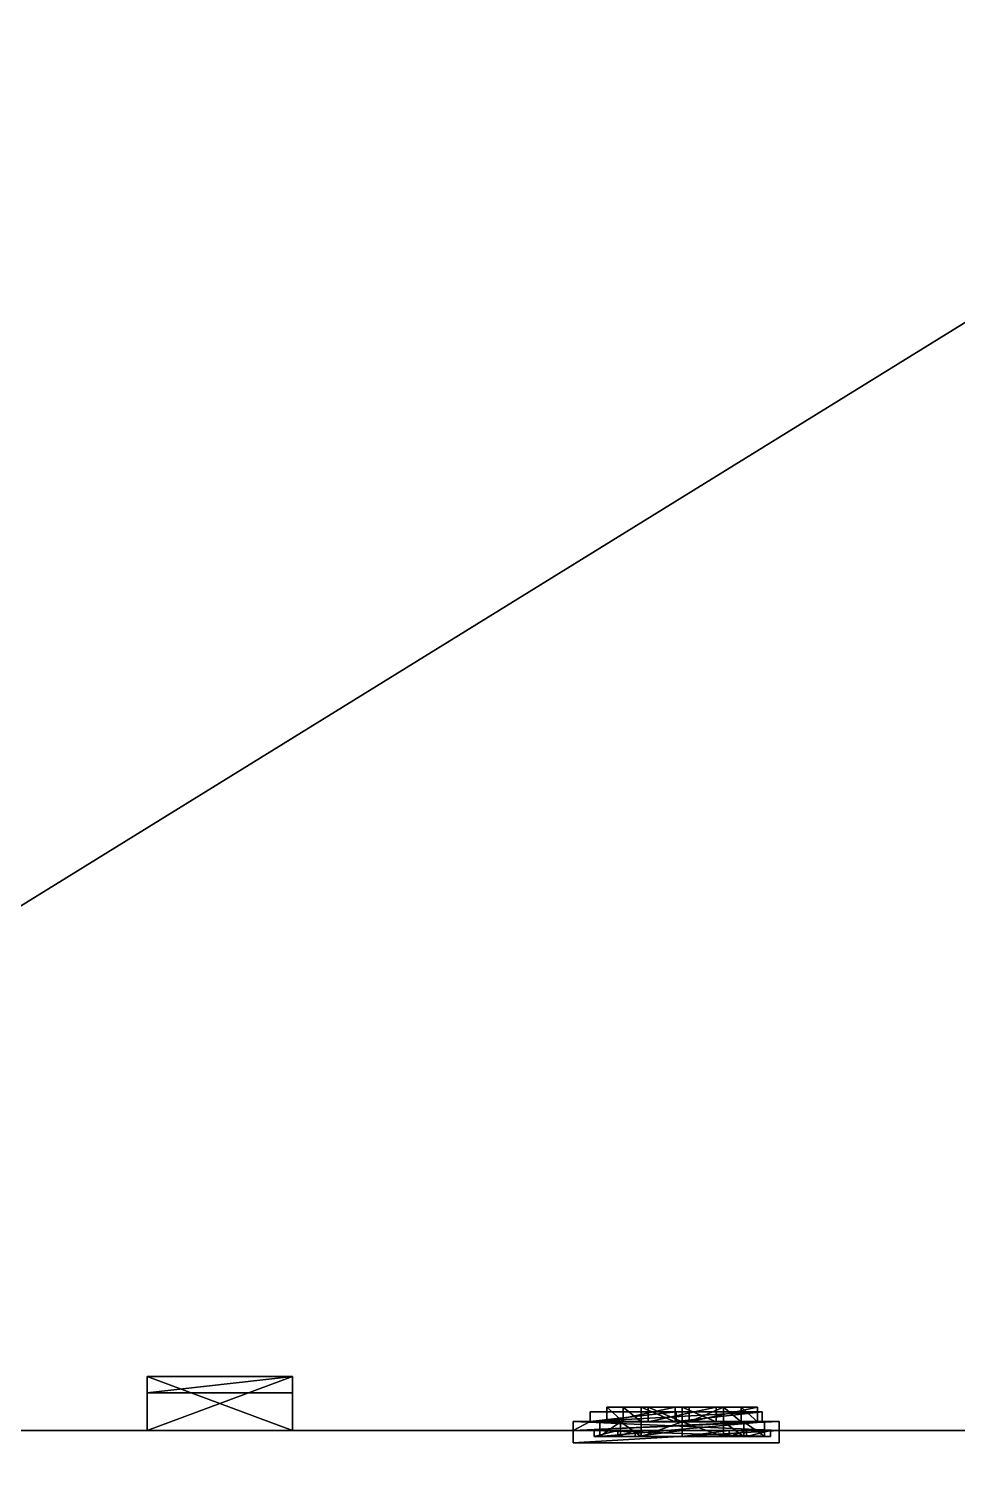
# Model space of a CAD drawing. Header units: metres. Extents: x -124 to 108, y 0 to 201.
# Drawn here: x 61.75 to 65.25, y 70.08 to 75.55 of the extents above; entities that cross this region are included whole.
import ezdxf

# ---------------------------------------------------------------- set-up
doc = ezdxf.new("R2010")
doc.units = ezdxf.units.M
doc.layers.get('0').update_dxf_attribs({"true_color": 0xff5454})

# ---------------------------------------------------------------- blocks, each defined once
blk = doc.blocks.new('window_i')
for p, q in [((0.3326, 1.5005, 0.0217), (0.1553, 1.3478, 0.0217)), ((0.3326, 1.5005), (0.1553, 1.3478)), ((0.5099, 1.3478, 0.0217), (0.3326, 1.5005, 0.0217)), ((0.5099, 1.3478), (0.3326, 1.5005)), ((0.3326, 1.5005), (0.3326, 1.5005, 0.0217)), ((0.1773, 1.3377, 0.0217), (0.3326, 1.4714, 0.0217)), ((0.1773, 1.3377, -0.0332), (0.3326, 1.4714, -0.0332)), ((0.3326, 1.4364, -0.0881), (0.2038, 1.3256, -0.0881)), ((0.3326, 1.4364, -0.0332), (0.2038, 1.3256, -0.0332)), ((0.3326, 1.4714, 0.0217), (0.4879, 1.3377, 0.0217)), ((0.3326, 1.4714, 0.0217), (0.3326, 1.4714, -0.0332)), ((0.3326, 1.4714, -0.0332), (0.4879, 1.3377, -0.0332)), ((0.4614, 1.3256, -0.0332), (0.3326, 1.4364, -0.0332)), ((0.3326, 1.4364, -0.0332), (0.3326, 1.4364, -0.0881)), ((0.4614, 1.3256, -0.0881), (0.3326, 1.4364, -0.0881)), ((0.1553, 1.3478, 0.0217), (0.1553, 1.1242, 0.0217)), ((0.1553, 1.3478), (0.1553, 1.1242)), ((0.1553, 1.3478), (0.1553, 1.3478, 0.0217)), ((0.1773, 1.3377, 0.0217), (0.1773, 1.1022, 0.0217)), ((0.1773, 1.3377, 0.0217), (0.1773, 1.3377, -0.0332)), ((0.1773, 1.3377, -0.0332), (0.1773, 1.1022, -0.0332)), ((0.2038, 1.3256, -0.0881), (0.2038, 1.1287, -0.0881)), ((0.2038, 1.3256, -0.0332), (0.2038, 1.1287, -0.0332)), ((0.2038, 1.3256, -0.0332), (0.2038, 1.3256, -0.0881)), ((0.4614, 1.3256, -0.0332), (0.4614, 1.3256, -0.0881)), ((0.4614, 1.1287, -0.0332), (0.4614, 1.3256, -0.0332)), ((0.4614, 1.1287, -0.0881), (0.4614, 1.3256, -0.0881)), ((0.4879, 1.1022, 0.0217), (0.4879, 1.3377, 0.0217)), ((0.4879, 1.3377, 0.0217), (0.4879, 1.3377, -0.0332)), ((0.4879, 1.1022, -0.0332), (0.4879, 1.3377, -0.0332)), ((0.5099, 1.1242, 0.0217), (0.5099, 1.3478, 0.0217)), ((0.5099, 1.1242), (0.5099, 1.3478)), ((0.5099, 1.3478), (0.5099, 1.3478, 0.0217)), ((0.0905, 1.1242), (0, 1.0337)), ((0.0905, 1.1242, 0.0217), (0, 1.0337, 0.0217)), ((0.0997, 1.1022, 0.0217), (0.022, 1.0246, 0.0217)), ((0.0997, 1.1022, -0.0332), (0.022, 1.0246, -0.0332)), ((0.0905, 1.1242), (0.0905, 1.1242, 0.0217)), ((0.1553, 1.1242), (0.0905, 1.1242)), ((0.1553, 1.1242, 0.0217), (0.0905, 1.1242, 0.0217)), ((0.1773, 1.1022, 0.0217), (0.0997, 1.1022, 0.0217)), ((0.1773, 1.1022, -0.0332), (0.0997, 1.1022, -0.0332)), ((0.0997, 1.1022, 0.0217), (0.0997, 1.1022, -0.0332)), ((0.1553, 1.1242), (0.1553, 1.1242, 0.0217)), ((0.1773, 1.1022, 0.0217), (0.1773, 1.1022, -0.0332)), ((0.2038, 1.1287, -0.0332), (0.4614, 1.1287, -0.0332)), ((0.2038, 1.1287, -0.0881), (0.4614, 1.1287, -0.0881)), ((0.2038, 1.1287, -0.0332), (0.2038, 1.1287, -0.0881)), ((0.4614, 1.1287, -0.0332), (0.4614, 1.1287, -0.0881)), ((0.5656, 1.1022, 0.0217), (0.4879, 1.1022, 0.0217)), ((0.4879, 1.1022, 0.0217), (0.4879, 1.1022, -0.0332)), ((0.5656, 1.1022, -0.0332), (0.4879, 1.1022, -0.0332)), ((0.5747, 1.1242, 0.0217), (0.5099, 1.1242, 0.0217)), ((0.5099, 1.1242), (0.5099, 1.1242, 0.0217)), ((0.5747, 1.1242), (0.5099, 1.1242)), ((0.5656, 1.1022, 0.0217), (0.6432, 1.0246, 0.0217)), ((0.5656, 1.1022, 0.0217), (0.5656, 1.1022, -0.0332)), ((0.5656, 1.1022, -0.0332), (0.6432, 1.0246, -0.0332)), ((0.6652, 1.0337, 0.0217), (0.5747, 1.1242, 0.0217)), ((0.5747, 1.1242), (0.5747, 1.1242, 0.0217)), ((0.6652, 1.0337), (0.5747, 1.1242)), ((0.1106, 1.0757, -0.0881), (0.0485, 1.0136, -0.0881)), ((0.1106, 1.0757, -0.0332), (0.0485, 1.0136, -0.0332)), ((0.1773, 1.0757, -0.0332), (0.1106, 1.0757, -0.0332)), ((0.1106, 1.0757, -0.0332), (0.1106, 1.0757, -0.0881)), ((0.1773, 1.0757, -0.0881), (0.1106, 1.0757, -0.0881)), ((0.1773, 1.0757, -0.0332), (0.1773, 1.0757, -0.0881)), ((0.3061, 1.0757, -0.0881), (0.1773, 1.0757, -0.0881)), ((0.3061, 1.0757, -0.0332), (0.1773, 1.0757, -0.0332)), ((0.3061, 0.1236, -0.0881), (0.3061, 1.0757, -0.0881)), ((0.3061, 1.0757, -0.0332), (0.3061, 1.0757, -0.0881)), ((0.3061, 0.1236, -0.0332), (0.3061, 1.0757, -0.0332)), ((0.3591, 1.0757, -0.0881), (0.3591, 0.1236, -0.0881)), ((0.3591, 1.0757, -0.0332), (0.3591, 1.0757, -0.0881)), ((0.4879, 1.0757, -0.0881), (0.3591, 1.0757, -0.0881)), ((0.4879, 1.0757, -0.0332), (0.3591, 1.0757, -0.0332)), ((0.5546, 1.0757, -0.0881), (0.4879, 1.0757, -0.0881)), ((0.4879, 1.0757, -0.0332), (0.4879, 1.0757, -0.0881)), ((0.5546, 1.0757, -0.0332), (0.4879, 1.0757, -0.0332)), ((0.6167, 1.0136, -0.0332), (0.5546, 1.0757, -0.0332)), ((0.5546, 1.0757, -0.0332), (0.5546, 1.0757, -0.0881)), ((0.6167, 1.0136, -0.0881), (0.5546, 1.0757, -0.0881)), ((0, 1.0337), (0, 1.0337, 0.0217)), ((0, 1.0337, 0.0217), (0, 0, 0.0217)), ((0, 1.0337), (0, 0)), ((0.022, 1.0246, 0.0217), (0.022, 0.0971, 0.0217)), ((0.022, 1.0246, 0.0217), (0.022, 1.0246, -0.0332)), ((0.022, 1.0246, -0.0332), (0.022, 0.0971, -0.0332)), ((0.0485, 1.0136, -0.0881), (0.0485, 0.1236, -0.0881)), ((0.0485, 1.0136, -0.0332), (0.0485, 1.0136, -0.0881)), ((0.0485, 1.0136, -0.0332), (0.0485, 0.1236, -0.0332)), ((0.6167, 1.0136, -0.0332), (0.6167, 1.0136, -0.0881)), ((0.6167, 0.1236, -0.0332), (0.6167, 1.0136, -0.0332)), ((0.6167, 0.1236, -0.0881), (0.6167, 1.0136, -0.0881)), ((0.6432, 0.0971, 0.0217), (0.6432, 1.0246, 0.0217)), ((0.6432, 1.0246, 0.0217), (0.6432, 1.0246, -0.0332)), ((0.6432, 0.0971, -0.0332), (0.6432, 1.0246, -0.0332)), ((0.6652, 0, 0.0217), (0.6652, 1.0337, 0.0217)), ((0.6652, 0), (0.6652, 1.0337)), ((0.6652, 1.0337), (0.6652, 1.0337, 0.0217)), ((0.0485, 0.1236, -0.0881), (0.3061, 0.1236, -0.0881)), ((0.0485, 0.1236, -0.0332), (0.3061, 0.1236, -0.0332)), ((0.0485, 0.1236, -0.0332), (0.0485, 0.1236, -0.0881)), ((0.3061, 0.1236, -0.0332), (0.3061, 0.1236, -0.0881)), ((0.3591, 0.1236, -0.0332), (0.3591, 0.1236, -0.0881)), ((0.3591, 0.1236, -0.0881), (0.6167, 0.1236, -0.0881)), ((0.3591, 0.1236, -0.0332), (0.6167, 0.1236, -0.0332)), ((0.6167, 0.1236, -0.0332), (0.6167, 0.1236, -0.0881)), ((0.022, 0.0971, 0.0217), (0.6432, 0.0971, 0.0217)), ((0.022, 0.0971, 0.0217), (0.022, 0.0971, -0.0332)), ((0.022, 0.0971, -0.0332), (0.6432, 0.0971, -0.0332)), ((0.6432, 0.0971, 0.0217), (0.6432, 0.0971, -0.0332)), ((0, 0, 0.0217), (0.6652, 0, 0.0217)), ((0, 0), (0, 0, 0.0217)), ((0, 0), (0.6652, 0)), ((0.6652, 0), (0.6652, 0, 0.0217))]:
    blk.add_line(p, q)
at = {"color": 29, "true_color": 0x423123}
blk.add_line((0.3591, 1.0757, -0.0332), (0.3591, 0.1236, -0.0332), dxfattribs=at)
at = {"color": 45, "true_color": 0xaa8f5f}
mesh = blk.add_polyface(dxfattribs=at)
corners = [(0, 0, 0.0217), (0.022, 0.0971, 0.0217), (0, 1.0337, 0.0217), (0.6652, 0, 0.0217), (0.6432, 0.0971, 0.0217), (0.6432, 1.0246, 0.0217), (0.4879, 1.1022, 0.0217), (0.5099, 1.1242, 0.0217), (0.4879, 1.3377, 0.0217), (0.5656, 1.1022, 0.0217), (0.5747, 1.1242, 0.0217), (0.6652, 1.0337, 0.0217), (0.022, 1.0246, 0.0217), (0.0905, 1.1242, 0.0217), (0.0997, 1.1022, 0.0217), (0.1553, 1.1242, 0.0217), (0.1773, 1.1022, 0.0217), (0.1553, 1.3478, 0.0217), (0.1773, 1.3377, 0.0217), (0.3326, 1.5005, 0.0217), (0.3326, 1.4714, 0.0217), (0.5099, 1.3478, 0.0217)]
mesh.append_faces([[corners[k] for k in face] for face in [(0, 1, 2), (1, 3, 4), (4, 3, 5), (6, 7, 8), (7, 9, 10), (10, 5, 11), (11, 5, 3), (2, 12, 13), (12, 2, 1), (13, 14, 15), (15, 16, 17), (17, 18, 19), (19, 8, 21), (21, 8, 7)]], dxfattribs={"vtx0": -1, "vtx1": -1, "color": 45})
mesh.append_faces([[corners[k] for k in face] for face in [(1, 0, 3), (7, 6, 9), (10, 9, 5), (13, 12, 14), (15, 14, 16), (17, 16, 18), (19, 18, 20), (19, 20, 8)]], dxfattribs={"vtx0": -1, "vtx2": -1, "color": 45})
mesh = blk.add_polyface(dxfattribs=at)
corners = [(0.1553, 1.3478, 0.0217), (0.3326, 1.5005), (0.1553, 1.3478), (0.3326, 1.5005, 0.0217)]
mesh.append_faces([[corners[k] for k in face] for face in [(0, 1, 2), (1, 0, 3)]], dxfattribs={"vtx0": -1, "color": 45})
mesh = blk.add_polyface(dxfattribs=at)
corners = [(0.3326, 1.5005, 0.0217), (0.5099, 1.3478), (0.3326, 1.5005), (0.5099, 1.3478, 0.0217)]
mesh.append_faces([[corners[k] for k in face] for face in [(0, 1, 2), (1, 0, 3)]], dxfattribs={"vtx0": -1, "color": 45})
at = {"color": 29, "true_color": 0x423123}
mesh = blk.add_polyface(dxfattribs=at)
corners = [(0.0485, 1.0136, -0.0332), (0.0997, 1.1022, -0.0332), (0.022, 1.0246, -0.0332), (0.1106, 1.0757, -0.0332), (0.1773, 1.1022, -0.0332), (0.1773, 1.0757, -0.0332), (0.3061, 1.0757, -0.0332), (0.2038, 1.1287, -0.0332), (0.1773, 1.3377, -0.0332), (0.4614, 1.1287, -0.0332), (0.3591, 1.0757, -0.0332), (0.3591, 0.1236, -0.0332), (0.4879, 1.0757, -0.0332), (0.4614, 1.3256, -0.0332), (0.022, 0.0971, -0.0332), (0.0485, 0.1236, -0.0332), (0.6432, 0.0971, -0.0332), (0.3061, 0.1236, -0.0332), (0.6167, 0.1236, -0.0332), (0.6167, 1.0136, -0.0332), (0.5546, 1.0757, -0.0332), (0.4879, 1.1022, -0.0332), (0.5656, 1.1022, -0.0332), (0.6432, 1.0246, -0.0332), (0.2038, 1.3256, -0.0332), (0.3326, 1.4714, -0.0332), (0.3326, 1.4364, -0.0332), (0.4879, 1.3377, -0.0332)]
mesh.append_faces([[corners[k] for k in face] for face in [(1, 3, 4), (4, 7, 8), (7, 6, 9), (10, 6, 11), (9, 12, 13), (14, 15, 2), (15, 16, 17), (17, 11, 6), (11, 16, 18), (18, 16, 19), (20, 21, 12), (21, 20, 22), (22, 19, 23), (23, 19, 16), (8, 24, 25), (24, 8, 7), (25, 13, 27), (27, 12, 21)]], dxfattribs={"vtx0": -1, "vtx1": -1, "color": 29})
mesh.append_faces([[corners[k] for k in face] for face in [(4, 6, 7), (9, 6, 10), (17, 16, 11), (27, 13, 12)]], dxfattribs={"vtx0": -1, "vtx1": -1, "vtx2": -1, "color": 29})
mesh.append_faces([[corners[k] for k in face] for face in [(0, 1, 2), (1, 0, 3), (4, 3, 5), (4, 5, 6), (9, 10, 12), (15, 14, 16), (2, 15, 0), (22, 20, 19), (25, 24, 26), (25, 26, 13)]], dxfattribs={"vtx0": -1, "vtx2": -1, "color": 29})
at = {"color": 45, "true_color": 0xaa8f5f}
mesh = blk.add_polyface(dxfattribs=at)
corners = [(0.3326, 1.4714, -0.0332), (0.1773, 1.3377, 0.0217), (0.1773, 1.3377, -0.0332), (0.3326, 1.4714, 0.0217)]
mesh.append_faces([[corners[k] for k in face] for face in [(0, 1, 2), (1, 0, 3)]], dxfattribs={"vtx0": -1, "color": 45})
at = {"color": 28, "true_color": 0x130f0a}
mesh = blk.add_polyface(dxfattribs=at)
corners = [(0.4614, 1.1287, -0.0881), (0.2038, 1.3256, -0.0881), (0.2038, 1.1287, -0.0881), (0.3326, 1.4364, -0.0881), (0.4614, 1.3256, -0.0881)]
mesh.append_faces([[corners[k] for k in face] for face in [(0, 1, 2), (3, 0, 4)]], dxfattribs={"vtx0": -1, "color": 28})
mesh.append_faces([[corners[k] for k in face] for face in [(1, 0, 3)]], dxfattribs={"vtx0": -1, "vtx1": -1, "color": 28})
at = {"color": 29, "true_color": 0x423123}
mesh = blk.add_polyface(dxfattribs=at)
corners = [(0.3326, 1.4364, -0.0332), (0.2038, 1.3256, -0.0881), (0.3326, 1.4364, -0.0881), (0.2038, 1.3256, -0.0332)]
mesh.append_faces([[corners[k] for k in face] for face in [(0, 1, 2), (1, 0, 3)]], dxfattribs={"vtx0": -1, "color": 29})
at = {"color": 45, "true_color": 0xaa8f5f}
mesh = blk.add_polyface(dxfattribs=at)
corners = [(0.4879, 1.3377, 0.0217), (0.3326, 1.4714, -0.0332), (0.4879, 1.3377, -0.0332), (0.3326, 1.4714, 0.0217)]
mesh.append_faces([[corners[k] for k in face] for face in [(0, 1, 2), (1, 0, 3)]], dxfattribs={"vtx0": -1, "color": 45})
at = {"color": 29, "true_color": 0x423123}
mesh = blk.add_polyface(dxfattribs=at)
corners = [(0.4614, 1.3256, -0.0332), (0.3326, 1.4364, -0.0881), (0.4614, 1.3256, -0.0881), (0.3326, 1.4364, -0.0332)]
mesh.append_faces([[corners[k] for k in face] for face in [(0, 1, 2), (1, 0, 3)]], dxfattribs={"vtx0": -1, "color": 29})
at = {"color": 45, "true_color": 0xaa8f5f}
mesh = blk.add_polyface(dxfattribs=at)
corners = [(0.1553, 1.3478, 0.0217), (0.1553, 1.1242), (0.1553, 1.1242, 0.0217), (0.1553, 1.3478)]
mesh.append_faces([[corners[k] for k in face] for face in [(0, 1, 2), (1, 0, 3)]], dxfattribs={"vtx0": -1, "color": 45})
mesh = blk.add_polyface(dxfattribs=at)
corners = [(0.1773, 1.3377, -0.0332), (0.1773, 1.1022, 0.0217), (0.1773, 1.1022, -0.0332), (0.1773, 1.3377, 0.0217)]
mesh.append_faces([[corners[k] for k in face] for face in [(0, 1, 2), (1, 0, 3)]], dxfattribs={"vtx0": -1, "color": 45})
at = {"color": 29, "true_color": 0x423123}
mesh = blk.add_polyface(dxfattribs=at)
corners = [(0.2038, 1.3256, -0.0881), (0.2038, 1.1287, -0.0332), (0.2038, 1.1287, -0.0881), (0.2038, 1.3256, -0.0332)]
mesh.append_faces([[corners[k] for k in face] for face in [(0, 1, 2), (1, 0, 3)]], dxfattribs={"vtx0": -1, "color": 29})
mesh = blk.add_polyface(dxfattribs=at)
corners = [(0.4614, 1.3256, -0.0332), (0.4614, 1.1287, -0.0881), (0.4614, 1.1287, -0.0332), (0.4614, 1.3256, -0.0881)]
mesh.append_faces([[corners[k] for k in face] for face in [(0, 1, 2), (1, 0, 3)]], dxfattribs={"vtx0": -1, "color": 29})
at = {"color": 45, "true_color": 0xaa8f5f}
mesh = blk.add_polyface(dxfattribs=at)
corners = [(0.4879, 1.3377, 0.0217), (0.4879, 1.1022, -0.0332), (0.4879, 1.1022, 0.0217), (0.4879, 1.3377, -0.0332)]
mesh.append_faces([[corners[k] for k in face] for face in [(0, 1, 2), (1, 0, 3)]], dxfattribs={"vtx0": -1, "color": 45})
mesh = blk.add_polyface(dxfattribs=at)
corners = [(0.5099, 1.3478), (0.5099, 1.1242, 0.0217), (0.5099, 1.1242), (0.5099, 1.3478, 0.0217)]
mesh.append_faces([[corners[k] for k in face] for face in [(0, 1, 2), (1, 0, 3)]], dxfattribs={"vtx0": -1, "color": 45})
mesh = blk.add_polyface(dxfattribs=at)
corners = [(0, 1.0337, 0.0217), (0.0905, 1.1242), (0, 1.0337), (0.0905, 1.1242, 0.0217)]
mesh.append_faces([[corners[k] for k in face] for face in [(0, 1, 2), (1, 0, 3)]], dxfattribs={"vtx0": -1, "color": 45})
mesh = blk.add_polyface(dxfattribs=at)
corners = [(0.0997, 1.1022, -0.0332), (0.022, 1.0246, 0.0217), (0.022, 1.0246, -0.0332), (0.0997, 1.1022, 0.0217)]
mesh.append_faces([[corners[k] for k in face] for face in [(0, 1, 2), (1, 0, 3)]], dxfattribs={"vtx0": -1, "color": 45})
mesh = blk.add_polyface(dxfattribs=at)
corners = [(0.0905, 1.1242, 0.0217), (0.1553, 1.1242), (0.0905, 1.1242), (0.1553, 1.1242, 0.0217)]
mesh.append_faces([[corners[k] for k in face] for face in [(0, 1, 2), (1, 0, 3)]], dxfattribs={"vtx0": -1, "color": 45})
mesh = blk.add_polyface(dxfattribs=at)
corners = [(0.1773, 1.1022, 0.0217), (0.0997, 1.1022, -0.0332), (0.1773, 1.1022, -0.0332), (0.0997, 1.1022, 0.0217)]
mesh.append_faces([[corners[k] for k in face] for face in [(0, 1, 2), (1, 0, 3)]], dxfattribs={"vtx0": -1, "color": 45})
at = {"color": 29, "true_color": 0x423123}
mesh = blk.add_polyface(dxfattribs=at)
corners = [(0.2038, 1.1287, -0.0332), (0.4614, 1.1287, -0.0881), (0.2038, 1.1287, -0.0881), (0.4614, 1.1287, -0.0332)]
mesh.append_faces([[corners[k] for k in face] for face in [(0, 1, 2), (1, 0, 3)]], dxfattribs={"vtx0": -1, "color": 29})
at = {"color": 45, "true_color": 0xaa8f5f}
mesh = blk.add_polyface(dxfattribs=at)
corners = [(0.5656, 1.1022, 0.0217), (0.4879, 1.1022, -0.0332), (0.5656, 1.1022, -0.0332), (0.4879, 1.1022, 0.0217)]
mesh.append_faces([[corners[k] for k in face] for face in [(0, 1, 2), (1, 0, 3)]], dxfattribs={"vtx0": -1, "color": 45})
mesh = blk.add_polyface(dxfattribs=at)
corners = [(0.5099, 1.1242, 0.0217), (0.5747, 1.1242), (0.5099, 1.1242), (0.5747, 1.1242, 0.0217)]
mesh.append_faces([[corners[k] for k in face] for face in [(0, 1, 2), (1, 0, 3)]], dxfattribs={"vtx0": -1, "color": 45})
mesh = blk.add_polyface(dxfattribs=at)
corners = [(0.6432, 1.0246, 0.0217), (0.5656, 1.1022, -0.0332), (0.6432, 1.0246, -0.0332), (0.5656, 1.1022, 0.0217)]
mesh.append_faces([[corners[k] for k in face] for face in [(0, 1, 2), (1, 0, 3)]], dxfattribs={"vtx0": -1, "color": 45})
mesh = blk.add_polyface(dxfattribs=at)
corners = [(0.5747, 1.1242, 0.0217), (0.6652, 1.0337), (0.5747, 1.1242), (0.6652, 1.0337, 0.0217)]
mesh.append_faces([[corners[k] for k in face] for face in [(0, 1, 2), (1, 0, 3)]], dxfattribs={"vtx0": -1, "color": 45})
at = {"color": 28, "true_color": 0x130f0a}
mesh = blk.add_polyface(dxfattribs=at)
corners = [(0.3061, 0.1236, -0.0881), (0.0485, 1.0136, -0.0881), (0.0485, 0.1236, -0.0881), (0.1106, 1.0757, -0.0881), (0.1773, 1.0757, -0.0881), (0.3061, 1.0757, -0.0881)]
mesh.append_faces([[corners[k] for k in face] for face in [(0, 1, 2), (4, 0, 5)]], dxfattribs={"vtx0": -1, "color": 28})
mesh.append_faces([[corners[k] for k in face] for face in [(1, 0, 3), (3, 0, 4)]], dxfattribs={"vtx0": -1, "vtx1": -1, "color": 28})
at = {"color": 29, "true_color": 0x423123}
mesh = blk.add_polyface(dxfattribs=at)
corners = [(0.1106, 1.0757, -0.0332), (0.0485, 1.0136, -0.0881), (0.1106, 1.0757, -0.0881), (0.0485, 1.0136, -0.0332)]
mesh.append_faces([[corners[k] for k in face] for face in [(0, 1, 2), (1, 0, 3)]], dxfattribs={"vtx0": -1, "color": 29})
mesh = blk.add_polyface(dxfattribs=at)
corners = [(0.1773, 1.0757, -0.0332), (0.1106, 1.0757, -0.0881), (0.1773, 1.0757, -0.0881), (0.1106, 1.0757, -0.0332)]
mesh.append_faces([[corners[k] for k in face] for face in [(0, 1, 2), (1, 0, 3)]], dxfattribs={"vtx0": -1, "color": 29})
mesh = blk.add_polyface(dxfattribs=at)
corners = [(0.3061, 1.0757, -0.0332), (0.1773, 1.0757, -0.0881), (0.3061, 1.0757, -0.0881), (0.1773, 1.0757, -0.0332)]
mesh.append_faces([[corners[k] for k in face] for face in [(0, 1, 2), (1, 0, 3)]], dxfattribs={"vtx0": -1, "color": 29})
mesh = blk.add_polyface(dxfattribs=at)
corners = [(0.3061, 1.0757, -0.0332), (0.3061, 0.1236, -0.0881), (0.3061, 0.1236, -0.0332), (0.3061, 1.0757, -0.0881)]
mesh.append_faces([[corners[k] for k in face] for face in [(0, 1, 2), (1, 0, 3)]], dxfattribs={"vtx0": -1, "color": 29})
mesh = blk.add_polyface(dxfattribs=at)
corners = [(0.3591, 1.0757, -0.0881), (0.3591, 0.1236, -0.0332), (0.3591, 0.1236, -0.0881), (0.3591, 1.0757, -0.0332)]
mesh.append_faces([[corners[k] for k in face] for face in [(0, 1, 2), (1, 0, 3)]], dxfattribs={"vtx0": -1, "color": 29})
at = {"color": 28, "true_color": 0x130f0a}
mesh = blk.add_polyface(dxfattribs=at)
corners = [(0.6167, 0.1236, -0.0881), (0.3591, 1.0757, -0.0881), (0.3591, 0.1236, -0.0881), (0.4879, 1.0757, -0.0881), (0.5546, 1.0757, -0.0881), (0.6167, 1.0136, -0.0881)]
mesh.append_faces([[corners[k] for k in face] for face in [(0, 1, 2), (4, 0, 5)]], dxfattribs={"vtx0": -1, "color": 28})
mesh.append_faces([[corners[k] for k in face] for face in [(1, 0, 3), (3, 0, 4)]], dxfattribs={"vtx0": -1, "vtx1": -1, "color": 28})
at = {"color": 29, "true_color": 0x423123}
mesh = blk.add_polyface(dxfattribs=at)
corners = [(0.4879, 1.0757, -0.0881), (0.3591, 1.0757, -0.0332), (0.3591, 1.0757, -0.0881), (0.4879, 1.0757, -0.0332)]
mesh.append_faces([[corners[k] for k in face] for face in [(0, 1, 2), (1, 0, 3)]], dxfattribs={"vtx0": -1, "color": 29})
mesh = blk.add_polyface(dxfattribs=at)
corners = [(0.5546, 1.0757, -0.0332), (0.4879, 1.0757, -0.0881), (0.5546, 1.0757, -0.0881), (0.4879, 1.0757, -0.0332)]
mesh.append_faces([[corners[k] for k in face] for face in [(0, 1, 2), (1, 0, 3)]], dxfattribs={"vtx0": -1, "color": 29})
mesh = blk.add_polyface(dxfattribs=at)
corners = [(0.6167, 1.0136, -0.0332), (0.5546, 1.0757, -0.0881), (0.6167, 1.0136, -0.0881), (0.5546, 1.0757, -0.0332)]
mesh.append_faces([[corners[k] for k in face] for face in [(0, 1, 2), (1, 0, 3)]], dxfattribs={"vtx0": -1, "color": 29})
at = {"color": 45, "true_color": 0xaa8f5f}
mesh = blk.add_polyface(dxfattribs=at)
corners = [(0, 1.0337, 0.0217), (0, 0), (0, 0, 0.0217), (0, 1.0337)]
mesh.append_faces([[corners[k] for k in face] for face in [(0, 1, 2), (1, 0, 3)]], dxfattribs={"vtx0": -1, "color": 45})
mesh = blk.add_polyface(dxfattribs=at)
corners = [(0.022, 1.0246, -0.0332), (0.022, 0.0971, 0.0217), (0.022, 0.0971, -0.0332), (0.022, 1.0246, 0.0217)]
mesh.append_faces([[corners[k] for k in face] for face in [(0, 1, 2), (1, 0, 3)]], dxfattribs={"vtx0": -1, "color": 45})
at = {"color": 29, "true_color": 0x423123}
mesh = blk.add_polyface(dxfattribs=at)
corners = [(0.0485, 1.0136, -0.0881), (0.0485, 0.1236, -0.0332), (0.0485, 0.1236, -0.0881), (0.0485, 1.0136, -0.0332)]
mesh.append_faces([[corners[k] for k in face] for face in [(0, 1, 2), (1, 0, 3)]], dxfattribs={"vtx0": -1, "color": 29})
mesh = blk.add_polyface(dxfattribs=at)
corners = [(0.6167, 1.0136, -0.0332), (0.6167, 0.1236, -0.0881), (0.6167, 0.1236, -0.0332), (0.6167, 1.0136, -0.0881)]
mesh.append_faces([[corners[k] for k in face] for face in [(0, 1, 2), (1, 0, 3)]], dxfattribs={"vtx0": -1, "color": 29})
at = {"color": 45, "true_color": 0xaa8f5f}
mesh = blk.add_polyface(dxfattribs=at)
corners = [(0.6432, 1.0246, 0.0217), (0.6432, 0.0971, -0.0332), (0.6432, 0.0971, 0.0217), (0.6432, 1.0246, -0.0332)]
mesh.append_faces([[corners[k] for k in face] for face in [(0, 1, 2), (1, 0, 3)]], dxfattribs={"vtx0": -1, "color": 45})
mesh = blk.add_polyface(dxfattribs=at)
corners = [(0.6652, 1.0337), (0.6652, 0, 0.0217), (0.6652, 0), (0.6652, 1.0337, 0.0217)]
mesh.append_faces([[corners[k] for k in face] for face in [(0, 1, 2), (1, 0, 3)]], dxfattribs={"vtx0": -1, "color": 45})
at = {"color": 29, "true_color": 0x423123}
mesh = blk.add_polyface(dxfattribs=at)
corners = [(0.0485, 0.1236, -0.0332), (0.3061, 0.1236, -0.0881), (0.0485, 0.1236, -0.0881), (0.3061, 0.1236, -0.0332)]
mesh.append_faces([[corners[k] for k in face] for face in [(0, 1, 2), (1, 0, 3)]], dxfattribs={"vtx0": -1, "color": 29})
mesh = blk.add_polyface(dxfattribs=at)
corners = [(0.3591, 0.1236, -0.0332), (0.6167, 0.1236, -0.0881), (0.3591, 0.1236, -0.0881), (0.6167, 0.1236, -0.0332)]
mesh.append_faces([[corners[k] for k in face] for face in [(0, 1, 2), (1, 0, 3)]], dxfattribs={"vtx0": -1, "color": 29})
at = {"color": 45, "true_color": 0xaa8f5f}
mesh = blk.add_polyface(dxfattribs=at)
corners = [(0.022, 0.0971, 0.0217), (0.6432, 0.0971, -0.0332), (0.022, 0.0971, -0.0332), (0.6432, 0.0971, 0.0217)]
mesh.append_faces([[corners[k] for k in face] for face in [(0, 1, 2), (1, 0, 3)]], dxfattribs={"vtx0": -1, "color": 45})
mesh = blk.add_polyface(dxfattribs=at)
corners = [(0.6652, 0, 0.0217), (0, 0), (0.6652, 0), (0, 0, 0.0217)]
mesh.append_faces([[corners[k] for k in face] for face in [(0, 1, 2), (1, 0, 3)]], dxfattribs={"vtx0": -1, "color": 45})
blk = doc.blocks.new('winBasic')
for p, q in [((0.5477, 0.8862), (0, 0.8862)), ((0, 0.8862), (0, 0.8862, -0.2048)), ((0.5477, 0.8862, -0.2048), (0, 0.8862, -0.2048)), ((0, 0.8862, -0.2048), (0, 0.5162, -0.2048)), ((0, 0.8862), (0, 0)), ((0.5477, 0.8862), (0.5477, 0.8862, -0.2048)), ((0.5477, 0), (0.5477, 0.8862)), ((0.5477, 0.5162, -0.2048), (0.5477, 0.8862, -0.2048)), ((0, 0.5162, -0.2048), (0.5477, 0.5162, -0.2048)), ((0, 0.4543, -0.1429), (0.5477, 0.4543, -0.1429)), ((0, 0.3924, -0.2048), (0, 0, -0.2048)), ((0, 0.3924, -0.2048), (0.5477, 0.3924, -0.2048)), ((0.5477, 0, -0.2048), (0.5477, 0.3924, -0.2048)), ((0, 0), (0.5477, 0)), ((0, 0), (0, 0, -0.2048)), ((0.5477, 0), (0.5477, 0, -0.2048)), ((0, 0, -0.2048), (0.5477, 0, -0.2048))]:
    blk.add_line(p, q)
at = {"extrusion": (-1, 0, 1.34871e-19)}
blk.add_arc((-0.4543, -0.2048), 0.0619, 0, 180, dxfattribs=at)
at = {"extrusion": (-1, -1.2581e-32, 1.34871e-19)}
blk.add_arc((-0.4543, -0.2048, -0.5477), 0.0619, 360, 180, dxfattribs=at)
at = {"color": 45, "true_color": 0x9b7d59}
mesh = blk.add_polyface(dxfattribs=at)
corners = [(0.5477, 0.8862), (0, 0.8862, -0.2048), (0.5477, 0.8862, -0.2048), (0, 0.8862)]
mesh.append_faces([[corners[k] for k in face] for face in [(0, 1, 2), (1, 0, 3)]], dxfattribs={"vtx0": -1, "color": 45})
mesh = blk.add_polyface(dxfattribs=at)
corners = [(0, 0.3924, -0.2048), (0, 0), (0, 0, -0.2048), (0, 0.4543, -0.1429), (0, 0.8862), (0, 0.5162, -0.2048), (0, 0.8862, -0.2048)]
mesh.append_faces([[corners[k] for k in face] for face in [(0, 1, 2), (4, 5, 6)]], dxfattribs={"vtx0": -1, "color": 45})
mesh.append_faces([[corners[k] for k in face] for face in [(1, 3, 4)]], dxfattribs={"vtx0": -1, "vtx1": -1, "color": 45})
mesh.append_faces([[corners[k] for k in face] for face in [(1, 0, 3), (4, 3, 5)]], dxfattribs={"vtx0": -1, "vtx2": -1, "color": 45})
at = {"color": 18, "true_color": 0x000000}
mesh = blk.add_polyface(dxfattribs=at)
corners = [(0, 0.5162, -0.2048), (0.5477, 0.8862, -0.2048), (0, 0.8862, -0.2048), (0.5477, 0.5162, -0.2048)]
mesh.append_faces([[corners[k] for k in face] for face in [(0, 1, 2), (1, 0, 3)]], dxfattribs={"vtx0": -1, "color": 18})
at = {"color": 45, "true_color": 0x9b7d59}
mesh = blk.add_polyface(dxfattribs=at)
corners = [(0.5477, 0), (0.5477, 0.3924, -0.2048), (0.5477, 0, -0.2048), (0.5477, 0.4543, -0.1429), (0.5477, 0.8862), (0.5477, 0.5162, -0.2048), (0.5477, 0.8862, -0.2048)]
mesh.append_faces([[corners[k] for k in face] for face in [(0, 1, 2), (5, 4, 6)]], dxfattribs={"vtx0": -1, "color": 45})
mesh.append_faces([[corners[k] for k in face] for face in [(1, 0, 3), (3, 4, 5)]], dxfattribs={"vtx0": -1, "vtx1": -1, "color": 45})
mesh.append_faces([[corners[k] for k in face] for face in [(3, 0, 4)]], dxfattribs={"vtx0": -1, "vtx2": -1, "color": 45})
at = {"color": 37, "true_color": 0x7b6641}
mesh = blk.add_polyface(dxfattribs=at)
corners = [(0, 0.4543, -0.1429), (0.5477, 0.5162, -0.2048), (0, 0.5162, -0.2048), (0.5477, 0.4543, -0.1429)]
mesh.append_faces([[corners[k] for k in face] for face in [(0, 1, 2), (1, 0, 3)]], dxfattribs={"vtx0": -1, "color": 37})
mesh = blk.add_polyface(dxfattribs=at)
corners = [(0.5477, 0.3924, -0.2048), (0, 0.4543, -0.1429), (0, 0.3924, -0.2048), (0.5477, 0.4543, -0.1429)]
mesh.append_faces([[corners[k] for k in face] for face in [(0, 1, 2), (1, 0, 3)]], dxfattribs={"vtx0": -1, "color": 37})
at = {"color": 18, "true_color": 0x000000}
mesh = blk.add_polyface(dxfattribs=at)
corners = [(0.5477, 0, -0.2048), (0, 0.3924, -0.2048), (0, 0, -0.2048), (0.5477, 0.3924, -0.2048)]
mesh.append_faces([[corners[k] for k in face] for face in [(0, 1, 2), (1, 0, 3)]], dxfattribs={"vtx0": -1, "color": 18})
at = {"color": 45, "true_color": 0x9b7d59}
mesh = blk.add_polyface(dxfattribs=at)
corners = [(0, 0), (0.5477, 0, -0.2048), (0, 0, -0.2048), (0.5477, 0)]
mesh.append_faces([[corners[k] for k in face] for face in [(0, 1, 2), (1, 0, 3)]], dxfattribs={"vtx0": -1, "color": 45})
blk = doc.blocks.new('door_ii')
for p, q in [((0, 2.0383), (0, 1.962)), ((0, 2.0383), (0, 2.0383, 0.046)), ((0, 1.962), (0, 2.0383, 0.046)), ((0.7777, 1.962), (0.7777, 2.0383)), ((0.7777, 2.0383), (0.7777, 2.0383, 0.046)), ((0.7777, 1.962), (0.7777, 2.0383, 0.046)), ((0.7777, 1.962, -0.0349), (0, 1.962, -0.0349)), ((0, 1.962, -0.0349), (0, 0, -0.0349)), ((0, 1.962), (0, 0)), ((0, 1.962), (0, 1.962, -0.0349)), ((0, 1.962), (0.7777, 1.962)), ((0.3889, 1.9314, -0.0714), (0.0643, 1.6068, -0.0714)), ((0.3889, 1.9314, -0.0349), (0.0643, 1.6068, -0.0349)), ((0.7134, 1.6068, -0.0714), (0.3889, 1.9314, -0.0714)), ((0.7134, 1.6068, -0.0349), (0.3889, 1.9314, -0.0349)), ((0.3889, 1.9314, -0.0714), (0.3889, 1.9314, -0.0349)), ((0.7777, 0, -0.0349), (0.7777, 1.962, -0.0349)), ((0.7777, 0), (0.7777, 1.962)), ((0.7777, 1.962), (0.7777, 1.962, -0.0349)), ((0.0643, 1.6068, -0.0714), (0.0643, 0, -0.0714)), ((0.0643, 1.6068, -0.0714), (0.0643, 1.6068, -0.0349)), ((0.0643, 1.6068, -0.0349), (0.0643, 0, -0.0349)), ((0.7134, 0, -0.0714), (0.7134, 1.6068, -0.0714)), ((0.7134, 0, -0.0349), (0.7134, 1.6068, -0.0349)), ((0.7134, 1.6068, -0.0714), (0.7134, 1.6068, -0.0349)), ((0, 0, -0.0349), (0.0643, 0, -0.0349)), ((0, 0), (0.7777, 0)), ((0, 0), (0, 0, -0.0349)), ((0.0643, 0, -0.0714), (0.0643, 0, -0.0349)), ((0.0643, 0, -0.0714), (0.7134, 0, -0.0714)), ((0.7134, 0, -0.0714), (0.7134, 0, -0.0349)), ((0.7134, 0, -0.0349), (0.7777, 0, -0.0349)), ((0.7777, 0), (0.7777, 0, -0.0349))]:
    blk.add_line(p, q)
at = {"color": 35, "true_color": 0x927150}
for p, q in [((0.7777, 2.0383), (0, 2.0383)), ((0.7777, 2.0383, 0.046), (0, 2.0383, 0.046))]:
    blk.add_line(p, q, dxfattribs=at)
at = {"color": 45, "true_color": 0xaa8f5f}
mesh = blk.add_polyface(dxfattribs=at)
corners = [(0, 2.0383), (0, 1.962), (0, 2.0383, 0.046)]
mesh.append_faces([[corners[k] for k in face] for face in [(0, 1, 2)]], dxfattribs={"color": 45})
mesh = blk.add_polyface(dxfattribs=at)
corners = [(0, 2.0383, 0.046), (0.7777, 2.0383), (0, 2.0383), (0.7777, 2.0383, 0.046)]
mesh.append_faces([[corners[k] for k in face] for face in [(0, 1, 2), (1, 0, 3)]], dxfattribs={"vtx0": -1, "color": 45})
at = {"color": 35, "true_color": 0x927150}
mesh = blk.add_polyface(dxfattribs=at)
corners = [(0.7777, 1.962), (0, 2.0383, 0.046), (0, 1.962), (0.7777, 2.0383, 0.046)]
mesh.append_faces([[corners[k] for k in face] for face in [(0, 1, 2), (1, 0, 3)]], dxfattribs={"vtx0": -1, "color": 35})
at = {"color": 45, "true_color": 0xaa8f5f}
mesh = blk.add_polyface(dxfattribs=at)
corners = [(0.7777, 2.0383, 0.046), (0.7777, 1.962), (0.7777, 2.0383)]
mesh.append_faces([[corners[k] for k in face] for face in [(0, 1, 2)]], dxfattribs={"color": 45})
mesh = blk.add_polyface(dxfattribs=at)
corners = [(0.7777, 0, -0.0349), (0.7134, 1.6068, -0.0349), (0.7134, 0, -0.0349), (0.0643, 0, -0.0349), (0, 1.962, -0.0349), (0, 0, -0.0349), (0.0643, 1.6068, -0.0349), (0.3889, 1.9314, -0.0349), (0.7777, 1.962, -0.0349)]
mesh.append_faces([[corners[k] for k in face] for face in [(0, 1, 2), (3, 4, 5)]], dxfattribs={"vtx0": -1, "color": 45})
mesh.append_faces([[corners[k] for k in face] for face in [(4, 7, 8), (8, 1, 0)]], dxfattribs={"vtx0": -1, "vtx1": -1, "color": 45})
mesh.append_faces([[corners[k] for k in face] for face in [(4, 3, 6), (4, 6, 7), (8, 7, 1)]], dxfattribs={"vtx0": -1, "vtx2": -1, "color": 45})
mesh = blk.add_polyface(dxfattribs=at)
corners = [(0.7777, 1.962), (0, 1.962, -0.0349), (0.7777, 1.962, -0.0349), (0, 1.962)]
mesh.append_faces([[corners[k] for k in face] for face in [(0, 1, 2), (1, 0, 3)]], dxfattribs={"vtx0": -1, "color": 45})
mesh = blk.add_polyface(dxfattribs=at)
corners = [(0, 1.962, -0.0349), (0, 0), (0, 0, -0.0349), (0, 1.962)]
mesh.append_faces([[corners[k] for k in face] for face in [(0, 1, 2), (1, 0, 3)]], dxfattribs={"vtx0": -1, "color": 45})
mesh = blk.add_polyface(dxfattribs=at)
corners = [(0.3889, 1.9314, -0.0714), (0.0643, 1.6068, -0.0349), (0.0643, 1.6068, -0.0714), (0.3889, 1.9314, -0.0349)]
mesh.append_faces([[corners[k] for k in face] for face in [(0, 1, 2), (1, 0, 3)]], dxfattribs={"vtx0": -1, "color": 45})
at = {"color": 28, "true_color": 0x130f0a}
mesh = blk.add_polyface(dxfattribs=at)
corners = [(0.7134, 0, -0.0714), (0.0643, 1.6068, -0.0714), (0.0643, 0, -0.0714), (0.3889, 1.9314, -0.0714), (0.7134, 1.6068, -0.0714)]
mesh.append_faces([[corners[k] for k in face] for face in [(0, 1, 2), (3, 0, 4)]], dxfattribs={"vtx0": -1, "color": 28})
mesh.append_faces([[corners[k] for k in face] for face in [(1, 0, 3)]], dxfattribs={"vtx0": -1, "vtx1": -1, "color": 28})
at = {"color": 45, "true_color": 0xaa8f5f}
mesh = blk.add_polyface(dxfattribs=at)
corners = [(0.3889, 1.9314, -0.0349), (0.7134, 1.6068, -0.0714), (0.7134, 1.6068, -0.0349), (0.3889, 1.9314, -0.0714)]
mesh.append_faces([[corners[k] for k in face] for face in [(0, 1, 2), (1, 0, 3)]], dxfattribs={"vtx0": -1, "color": 45})
mesh = blk.add_polyface(dxfattribs=at)
corners = [(0.7777, 1.962), (0.7777, 0, -0.0349), (0.7777, 0), (0.7777, 1.962, -0.0349)]
mesh.append_faces([[corners[k] for k in face] for face in [(0, 1, 2), (1, 0, 3)]], dxfattribs={"vtx0": -1, "color": 45})
mesh = blk.add_polyface(dxfattribs=at)
corners = [(0.0643, 1.6068, -0.0714), (0.0643, 0, -0.0349), (0.0643, 0, -0.0714), (0.0643, 1.6068, -0.0349)]
mesh.append_faces([[corners[k] for k in face] for face in [(0, 1, 2), (1, 0, 3)]], dxfattribs={"vtx0": -1, "color": 45})
mesh = blk.add_polyface(dxfattribs=at)
corners = [(0.7134, 1.6068, -0.0349), (0.7134, 0, -0.0714), (0.7134, 0, -0.0349), (0.7134, 1.6068, -0.0714)]
mesh.append_faces([[corners[k] for k in face] for face in [(0, 1, 2), (1, 0, 3)]], dxfattribs={"vtx0": -1, "color": 45})
mesh = blk.add_polyface(dxfattribs=at)
corners = [(0, 0), (0.0643, 0, -0.0349), (0, 0, -0.0349), (0.7134, 0, -0.0349), (0.7777, 0, -0.0349), (0.7777, 0), (0.7134, 0, -0.0714), (0.0643, 0, -0.0714)]
mesh.append_faces([[corners[k] for k in face] for face in [(0, 1, 2), (4, 0, 5), (1, 6, 7)]], dxfattribs={"vtx0": -1, "color": 45})
mesh.append_faces([[corners[k] for k in face] for face in [(3, 0, 4), (6, 1, 3)]], dxfattribs={"vtx0": -1, "vtx1": -1, "color": 45})
mesh.append_faces([[corners[k] for k in face] for face in [(1, 0, 3)]], dxfattribs={"vtx0": -1, "vtx1": -1, "vtx2": -1, "color": 45})
blk = doc.blocks.new('Component_1')
for p, q in [((58.5118, 70.2663), (78.994, 70.2663)), ((58.5118, 70.2663, 27.8908), (78.994, 70.2663, 27.8908))]:
    blk.add_line(p, q)
at = {"extrusion": (0, -1, 0)}
for name, p in [('winBasic', (62.1926, 25.1766, -70.2663)), ('door_ii', (63.7988, 0, -70.2663)), ('window_i', (63.878, 22.7055, -70.2663))]:
    blk.add_blockref(name, p, dxfattribs=at)
mesh = blk.add_polyface()
corners = [(98.8638, 30.9094), (89.7246, 8.9741), (87.5479, 30.9094), (96.8166, 14.0938), (98.4961, 14.0938), (98.4961, 12.4142), (96.8166, 12.4142), (101.2657, 8.9741), (98.8638, 23.1046), (101.2657, 23.1046), (-20.4883, 200.884), (-36.2436, 166.56), (-36.2436, 200.884), (-62.7983, 120.0462), (-62.7983, 166.56), (-62.7983, 96.8369), (-62.7983, 69.0721), (28.0829, 69.0721), (-20.4883, 166.56), (4.4317, 132.3), (4.4317, 166.56), (28.0829, 132.3), (28.0829, 88.4306), (52.9352, 88.4306), (28.0829, 66.4607), (35.9315, 66.4607), (35.9315, 59.9298), (58.5118, 70.2663), (71.2137, 59.9298), (58.5118, 82.925), (78.994, 70.2663), (71.2137, 47.1726), (86.7108, 98.9359), (52.9352, 98.9359), (78.994, 82.925), (35.9315, 45.5423), (35.9315, 47.1726), (35.9315, 32.3853), (35.9315, 12.8996), (56.2283, 30.6197), (71.0143, 30.6197), (71.0143, 7.874), (89.7246, 7.874), (86.7108, 60.8021), (87.5479, 60.8021), (29.1243, 8.345), (29.1243, 12.8996), (56.2283, 8.345), (30.8642, 32.3853), (30.8642, 45.5423), (-93.4757, 160.2962), (-109.8283, 96.8369), (-109.8283, 160.2962), (-93.4757, 120.0462)]
mesh.append_faces([[corners[k] for k in face] for face in [(7, 8, 9), (10, 11, 12), (11, 13, 14), (19, 18, 20), (32, 23, 33), (31, 35, 36), (2, 43, 44), (38, 45, 46), (35, 48, 49), (50, 51, 52)]], dxfattribs={"vtx0": -1})
mesh.append_faces([[corners[k] for k in face] for face in [(0, 1, 2), (3, 0, 4), (4, 0, 5), (1, 6, 7), (6, 1, 3), (8, 5, 0), (15, 11, 16), (16, 11, 17), (18, 11, 10), (17, 23, 24), (24, 23, 25), (25, 23, 26), (26, 27, 28), (27, 23, 29), (28, 30, 31), (29, 32, 34), (34, 32, 30), (37, 31, 38), (39, 31, 40), (40, 31, 41), (41, 31, 42), (43, 30, 32), (42, 2, 1), (45, 38, 47), (47, 38, 39), (48, 35, 37), (51, 53, 15)]], dxfattribs={"vtx0": -1, "vtx1": -1})
mesh.append_faces([[corners[k] for k in face] for face in [(1, 0, 3), (7, 5, 8), (13, 11, 15), (17, 11, 18), (17, 18, 19), (26, 23, 27), (23, 32, 29), (35, 31, 37), (38, 31, 39), (42, 31, 30), (42, 30, 2), (2, 30, 43)]], dxfattribs={"vtx0": -1, "vtx1": -1, "vtx2": -1})
mesh.append_faces([[corners[k] for k in face] for face in [(7, 6, 5), (17, 19, 21), (17, 21, 22), (17, 22, 23), (28, 27, 30), (51, 50, 53), (15, 53, 13)]], dxfattribs={"vtx0": -1, "vtx2": -1})
mesh = blk.add_polyface()
corners = [(78.994, 82.925, 27.8908), (58.5118, 70.2663, 27.8908), (58.5118, 82.925, 27.8908), (78.994, 70.2663, 27.8908)]
mesh.append_faces([[corners[k] for k in face] for face in [(0, 1, 2), (1, 0, 3)]], dxfattribs={"vtx0": -1})
mesh = blk.add_polyface()
corners = [(64.5765, 70.2663, 1.962), (73.9882, 70.2663), (64.5765, 70.2663), (74.2168, 70.2663, 2.3257), (64.5765, 70.2663, 2.0383), (73.443, 70.2663, 24.0533), (73.5078, 70.2663, 23.8298), (73.443, 70.2663, 23.8298), (64.3879, 70.2663, 24.0533), (64.4527, 70.2663, 23.8298), (64.3879, 70.2663, 23.8298), (68.9696, 70.2663, 23.9105), (69.5395, 70.2663, 23.9105), (58.5118, 70.2663, 27.8908), (63.7988, 70.2663), (58.5118, 70.2663), (63.7988, 70.2663, 1.962), (63.7988, 70.2663, 2.0383), (74.8899, 70.2663, 2.3257), (63.878, 70.2663, 22.7055), (63.878, 70.2663, 23.7392), (63.9685, 70.2663, 23.8298), (62.1926, 70.2663, 25.1766), (64.0333, 70.2663, 23.8298), (64.0333, 70.2663, 24.0533), (64.2106, 70.2663, 24.206), (73.2657, 70.2663, 24.206), (62.1926, 70.2663, 26.0628), (62.7403, 70.2663, 26.0628), (66.3933, 70.2663, 26.0889), (66.9409, 70.2663, 26.0889), (70.797, 70.2663, 26.0889), (71.3447, 70.2663, 26.0889), (74.6864, 70.2663, 26.0889), (75.234, 70.2663, 26.0889), (78.994, 70.2663), (75.1185, 70.2663), (78.994, 70.2663, 27.8908), (73.5983, 70.2663, 22.7055), (64.5432, 70.2663, 22.7055), (72.9331, 70.2663, 22.7055), (73.5983, 70.2663, 23.7392), (75.234, 70.2663, 25.2027), (62.7403, 70.2663, 25.1766), (71.3447, 70.2663, 25.2027), (66.9409, 70.2663, 25.2027), (66.3933, 70.2663, 25.2027), (70.797, 70.2663, 25.2027), (74.6864, 70.2663, 25.2027), (69.5395, 70.2663, 22.7548), (72.9331, 70.2663, 23.7392), (68.9696, 70.2663, 22.7548), (69.5395, 70.2663, 22.8151), (73.0236, 70.2663, 23.8298), (73.0884, 70.2663, 23.8298), (73.0884, 70.2663, 24.0533), (64.5432, 70.2663, 23.7392), (68.9696, 70.2663, 22.8151)]
mesh.append_faces([[corners[k] for k in face] for face in [(0, 1, 2), (5, 6, 7), (8, 9, 10), (13, 14, 15), (18, 35, 36)]], dxfattribs={"vtx0": -1})
mesh.append_faces([[corners[k] for k in face] for face in [(1, 0, 3), (11, 8, 12), (14, 13, 16), (16, 13, 17), (17, 13, 4), (3, 13, 18), (19, 13, 20), (20, 13, 21), (21, 22, 23), (23, 22, 24), (24, 22, 25), (22, 13, 27), (27, 13, 28), (29, 13, 30), (31, 13, 32), (33, 13, 34), (35, 18, 37), (38, 39, 40), (43, 26, 22), (45, 43, 46), (44, 45, 47), (42, 44, 48), (37, 34, 13), (32, 48, 44), (48, 32, 33), (30, 47, 45), (47, 30, 31), (28, 46, 43), (46, 28, 29), (40, 49, 50), (49, 40, 51), (50, 12, 53), (53, 12, 54), (54, 12, 55), (55, 25, 26), (51, 56, 57), (57, 56, 11)]], dxfattribs={"vtx0": -1, "vtx1": -1})
mesh.append_faces([[corners[k] for k in face] for face in [(9, 8, 11), (4, 13, 3), (18, 13, 19), (21, 13, 22), (25, 22, 26), (28, 13, 29), (30, 13, 31), (32, 13, 33), (37, 18, 38), (38, 18, 19), (37, 6, 42), (42, 6, 5), (42, 26, 43), (42, 43, 44), (44, 43, 45), (55, 12, 8), (39, 51, 40)]], dxfattribs={"vtx0": -1, "vtx1": -1, "vtx2": -1})
mesh.append_faces([[corners[k] for k in face] for face in [(3, 0, 4), (38, 19, 39), (37, 38, 41), (37, 41, 6), (42, 5, 26), (37, 42, 34), (50, 49, 52), (50, 52, 12), (55, 8, 25), (51, 39, 56), (11, 56, 9)]], dxfattribs={"vtx0": -1, "vtx2": -1})

msp = doc.modelspace()

# ---------------------------------------------------------------- block references
msp.add_blockref('Component_1', (0, 0))

doc.saveas('drawing.dxf')
